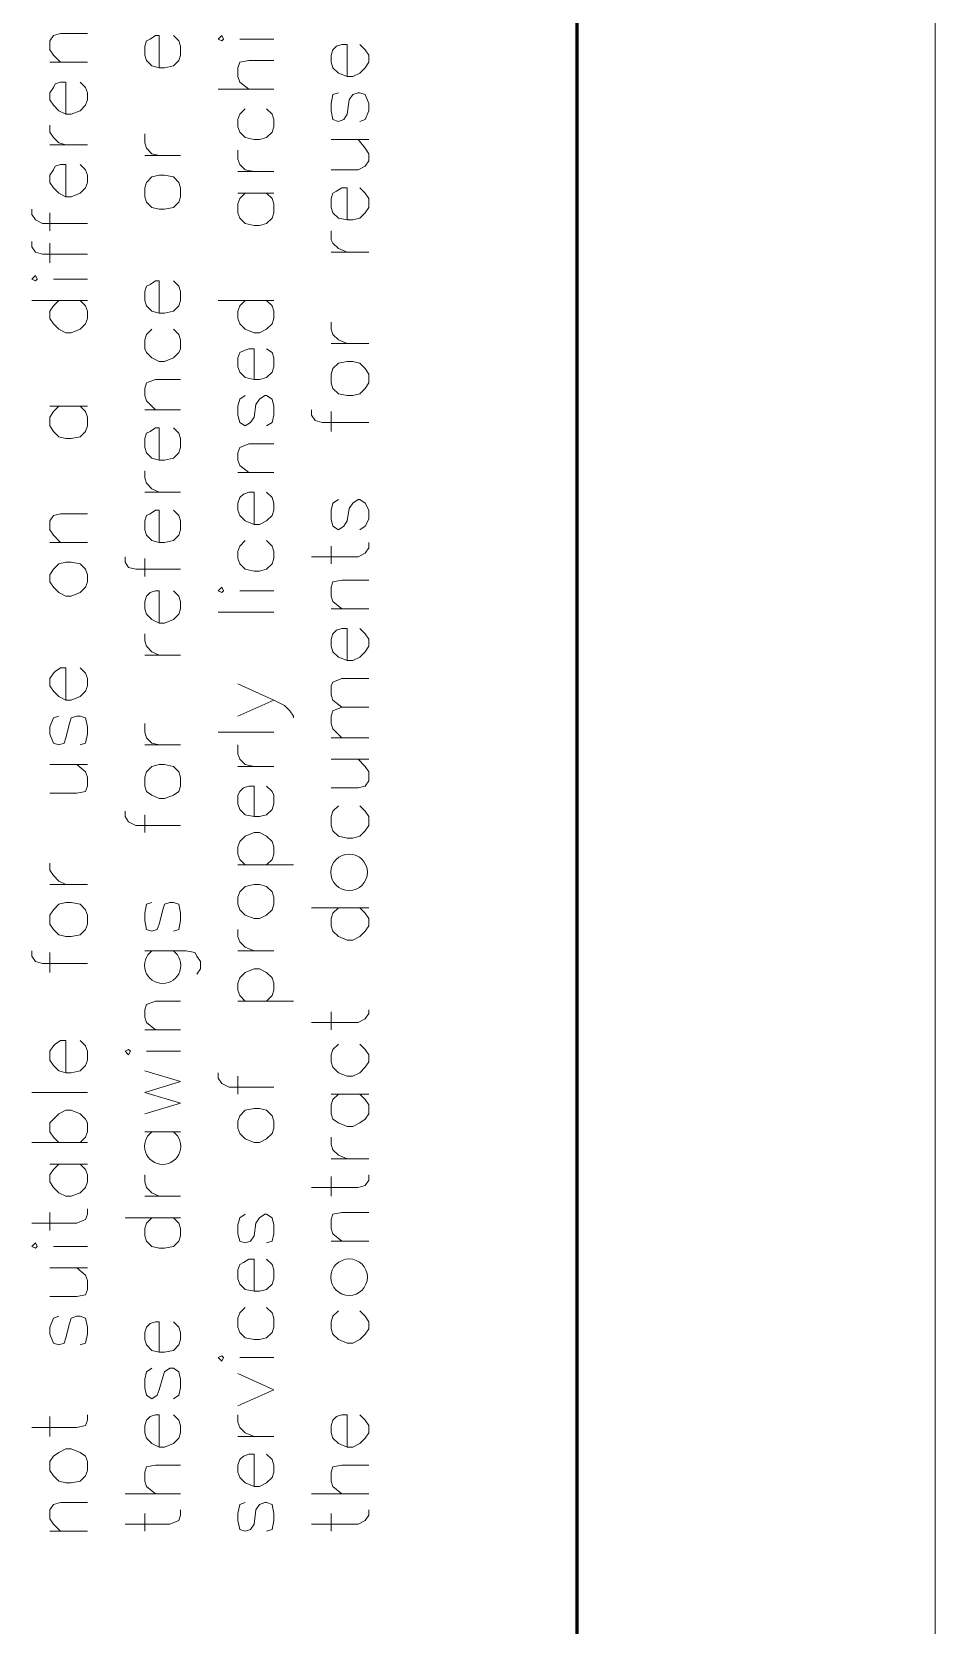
# Model space of a CAD drawing. Header units: inches. Extents: x 5 to 516, y -193 to 129.
# Drawn here: x 489.04 to 494.08, y -163.95 to -155.06 of the extents above; entities that cross this region are included whole.
import ezdxf

# ---------------------------------------------------------------- set-up
doc = ezdxf.new("R2010")
doc.units = ezdxf.units.IN
doc.header["$MEASUREMENT"] = 0
doc.layers.add('PDF10_Geometry', color=7, linetype='Continuous')

msp = doc.modelspace()

# ---------------------------------------------------------------- linework, layer by layer
at = {"layer": 'PDF10_Geometry', "lineweight": 60}
msp.add_lwpolyline([(492.0841351, -99.6385333), (492.0841351, -189.6248788)], dxfattribs=at)
at = {"layer": 'PDF10_Geometry', "lineweight": 13}
for points in [[(494.0840539, -99.6385333), (494.0840539, -189.6248788)], [(489.2042512, -155.2262859), (489.1642528, -155.1862875), (489.1442536, -155.1562888), (489.1442536, -155.1062908), (489.1642528, -155.076292), (489.2042512, -155.0662924), (489.3542451, -155.0662924)], [(489.7542289, -155.2562813), (489.7542289, -155.0762886), (489.7342297, -155.0762886), (489.7042309, -155.0962878), (489.6842317, -155.1062874), (489.6742321, -155.1362862), (489.6742321, -155.1862842), (489.6842317, -155.2162829), (489.7142305, -155.2462817), (489.7542289, -155.2562813), (489.7842276, -155.2562813), (489.8342256, -155.2462817), (489.8642244, -155.2162829), (489.874224, -155.1862842), (489.874224, -155.1362862), (489.8642244, -155.1062874), (489.8342256, -155.0762886)], [(490.2042106, -155.0962878), (490.3942029, -155.0962878)], [(490.8041862, -155.3062827), (490.8041862, -155.12629), (490.7741874, -155.12629), (490.7441886, -155.1362896), (490.7241895, -155.1562888), (490.7141899, -155.1862875), (490.7141899, -155.2262859), (490.7241895, -155.2562847), (490.7541882, -155.2862835), (490.8041862, -155.3062827), (490.834185, -155.3062827), (490.8741834, -155.2862835), (490.9041822, -155.2562847), (490.9241813, -155.2262859), (490.9241813, -155.1862875), (490.9041822, -155.1562888), (490.8741834, -155.12629)], [(489.1442536, -155.2262859), (489.3542451, -155.2262859)], [(490.2542085, -155.3762764), (490.2042106, -155.3362781), (490.194211, -155.3062793), (490.194211, -155.2562813), (490.2042106, -155.2262825), (490.2542085, -155.2162829), (490.3942029, -155.2162829)], [(489.23425, -155.5162708), (489.23425, -155.3362781), (489.2042512, -155.3362781), (489.1742524, -155.3462777), (489.1642528, -155.3662768), (489.1442536, -155.3962756), (489.1442536, -155.436274), (489.1642528, -155.4662728), (489.1942516, -155.4962716), (489.23425, -155.5162708), (489.2642488, -155.5162708), (489.3142467, -155.4962716), (489.3442455, -155.4662728), (489.3542451, -155.436274), (489.3542451, -155.3962756), (489.3442455, -155.3662768), (489.3142467, -155.3362781)], [(490.0842155, -155.3762764), (490.3942029, -155.3762764)], [(490.7541882, -155.3962756), (490.7241895, -155.4062752), (490.7141899, -155.4562732), (490.7141899, -155.4962716), (490.7241895, -155.5462695), (490.7541882, -155.5562691), (490.784187, -155.5462695), (490.8041862, -155.5162708), (490.8141858, -155.436274), (490.834185, -155.4062752), (490.8641838, -155.3962756), (490.8741834, -155.3962756), (490.9041822, -155.4062752), (490.9241813, -155.4562732), (490.9241813, -155.4962716), (490.9041822, -155.5462695), (490.8741834, -155.5562691)], [(490.2342094, -155.4862754), (490.2042106, -155.5162741), (490.194211, -155.5462729), (490.194211, -155.5862713), (490.2042106, -155.6162701), (490.2342094, -155.6462689), (490.2842073, -155.6562685), (490.3142061, -155.6562685), (490.3542045, -155.6462689), (490.3842033, -155.6162701), (490.3942029, -155.5862713), (490.3942029, -155.5462729), (490.3842033, -155.5162741), (490.3542045, -155.4862754)], [(489.23425, -155.6862672), (489.1942516, -155.6762676), (489.1642528, -155.6462689), (489.1442536, -155.6162701), (489.1442536, -155.5762717)], [(489.7542289, -155.7462648), (489.7142305, -155.7362652), (489.6842317, -155.7062664), (489.6742321, -155.6762676), (489.6742321, -155.6262697)], [(489.1442536, -155.6862672), (489.3542451, -155.6862672)], [(490.2842073, -155.8362578), (490.2342094, -155.8262582), (490.2042106, -155.7962594), (490.194211, -155.7662606), (490.194211, -155.7162626)], [(490.7141899, -155.6562651), (490.9241813, -155.6562651)], [(490.7141899, -155.8262616), (490.8641838, -155.8262616), (490.9041822, -155.8062624), (490.9241813, -155.7762636), (490.9241813, -155.7362652), (490.9041822, -155.7062664), (490.8641838, -155.6562685)], [(489.23425, -155.9762521), (489.23425, -155.7962594), (489.2042512, -155.7962594), (489.1742524, -155.806259), (489.1642528, -155.8262582), (489.1442536, -155.8562569), (489.1442536, -155.8962553), (489.1642528, -155.9262541), (489.1942516, -155.9562529), (489.23425, -155.9762521), (489.2642488, -155.9762521), (489.3142467, -155.9562529), (489.3442455, -155.9262541), (489.3542451, -155.8962553), (489.3542451, -155.8562569), (489.3442455, -155.8262582), (489.3142467, -155.7962594)], [(489.6742321, -155.7462648), (489.874224, -155.7462648)], [(490.194211, -155.8362578), (490.3942029, -155.8362578)], [(490.194211, -155.9562529), (490.3942029, -155.9562529)], [(490.2342094, -155.9562529), (490.2042106, -155.9862517), (490.194211, -156.0162504), (490.194211, -156.0662484), (490.2042106, -156.0962472), (490.2342094, -156.126246), (490.2842073, -156.1362456), (490.3142061, -156.1362456), (490.3542045, -156.126246), (490.3842033, -156.0962472), (490.3942029, -156.0662484), (490.3942029, -156.0162504), (490.3842033, -155.9862517), (490.3542045, -155.9562529)], [(490.8041862, -156.1062502), (490.8041862, -155.9262575), (490.7741874, -155.9262575), (490.7441886, -155.9462567), (490.7241895, -155.9562563), (490.7141899, -155.9862551), (490.7141899, -156.036253), (490.7241895, -156.0662518), (490.7541882, -156.0962506), (490.8041862, -156.1062502), (490.834185, -156.1062502), (490.8741834, -156.0962506), (490.9041822, -156.0662518), (490.9241813, -156.036253), (490.9241813, -155.9862551), (490.9041822, -155.9562563), (490.8741834, -155.9262575)], [(489.0442577, -156.0462526), (489.0442577, -156.0762514), (489.0642569, -156.1062502), (489.1042552, -156.1262494), (489.3542451, -156.1262494)], [(489.1442536, -156.1662477), (489.1442536, -156.0662518)], [(490.8041862, -156.2862429), (490.7541882, -156.2662437), (490.7241895, -156.2362449), (490.7141899, -156.2162457), (490.7141899, -156.1662477)], [(489.0442577, -156.2262453), (489.0442577, -156.2562441), (489.0642569, -156.2862429), (489.1042552, -156.2962425), (489.3542451, -156.2962425)], [(489.1442536, -156.3462404), (489.1442536, -156.2362449)], [(490.7141899, -156.2862429), (490.9241813, -156.2862429)], [(489.1642528, -156.4362334), (489.3542451, -156.4362334)], [(489.7542289, -156.6262291), (489.7542289, -156.4462364), (489.7342297, -156.4462364), (489.7042309, -156.4662356), (489.6842317, -156.4762352), (489.6742321, -156.5062339), (489.6742321, -156.5562319), (489.6842317, -156.5862307), (489.7142305, -156.6162295), (489.7542289, -156.6262291), (489.7842276, -156.6262291), (489.8342256, -156.6162295), (489.8642244, -156.5862307), (489.874224, -156.5562319), (489.874224, -156.5062339), (489.8642244, -156.4762352), (489.8342256, -156.4462364)], [(489.0442577, -156.5562285), (489.3542451, -156.5562285)], [(489.1942516, -156.5562285), (489.1642528, -156.5862273), (489.1442536, -156.6162261), (489.1442536, -156.6562245), (489.1642528, -156.6862232), (489.1942516, -156.716222), (489.23425, -156.7362212), (489.2642488, -156.7362212), (489.3142467, -156.716222), (489.3442455, -156.6862232), (489.3542451, -156.6562245), (489.3542451, -156.6162261), (489.3442455, -156.5862273), (489.3142467, -156.5562285)], [(490.0842155, -156.5562285), (490.3942029, -156.5562285)], [(490.2342094, -156.5562285), (490.2042106, -156.5862273), (490.194211, -156.6162261), (490.194211, -156.6562245), (490.2042106, -156.6862232), (490.2342094, -156.716222), (490.2842073, -156.7362212), (490.3142061, -156.7362212), (490.3542045, -156.716222), (490.3842033, -156.6862232), (490.3942029, -156.6562245), (490.3942029, -156.6162261), (490.3842033, -156.5862273), (490.3542045, -156.5562285)], [(490.8041862, -156.7962188), (490.7541882, -156.7762196), (490.7241895, -156.7462208), (490.7141899, -156.716222), (490.7141899, -156.6762236)], [(489.7142305, -156.716222), (489.6842317, -156.7462208), (489.6742321, -156.7762196), (489.6742321, -156.8262176), (489.6842317, -156.8462167), (489.7142305, -156.8762155), (489.7542289, -156.8962147), (489.7842276, -156.8962147), (489.8342256, -156.8762155), (489.8642244, -156.8462167), (489.874224, -156.8262176), (489.874224, -156.7762196), (489.8642244, -156.7462208), (489.8342256, -156.716222)], [(490.2842073, -156.9962106), (490.2842073, -156.8262176), (490.2542085, -156.8262176), (490.2242098, -156.8362171), (490.2042106, -156.8462167), (490.194211, -156.8762155), (490.194211, -156.9262135), (490.2042106, -156.9562123), (490.2342094, -156.9862111), (490.2842073, -156.9962106), (490.3142061, -156.9962106), (490.3542045, -156.9862111), (490.3842033, -156.9562123), (490.3942029, -156.9262135), (490.3942029, -156.8762155), (490.3842033, -156.8462167), (490.3542045, -156.8262176)], [(490.7141899, -156.7962188), (490.9241813, -156.7962188)], [(489.7342297, -157.1662071), (489.6842317, -157.1162092), (489.6742321, -157.0862104), (489.6742321, -157.046212), (489.6842317, -157.0162132), (489.7342297, -156.996214), (489.874224, -156.996214)], [(489.1442536, -157.1462079), (489.3542451, -157.1462079)], [(489.1942516, -157.1462079), (489.1642528, -157.1762067), (489.1442536, -157.2062055), (489.1442536, -157.2562035), (489.1642528, -157.2862023), (489.1942516, -157.316201), (489.23425, -157.3262006), (489.2642488, -157.3262006), (489.3142467, -157.316201), (489.3442455, -157.2862023), (489.3542451, -157.2562035), (489.3542451, -157.2062055), (489.3442455, -157.1762067), (489.3142467, -157.1462079)], [(490.2342094, -157.0862104), (490.2042106, -157.1062096), (490.194211, -157.1462079), (490.194211, -157.1962059), (490.2042106, -157.2362043), (490.2342094, -157.2562035), (490.2642081, -157.2362043), (490.2842073, -157.2062055), (490.2942069, -157.1362084), (490.3142061, -157.1062096), (490.3442049, -157.0862104), (490.3542045, -157.0862104), (490.3842033, -157.1062096), (490.3942029, -157.1462079), (490.3942029, -157.1962059), (490.3842033, -157.2362043), (490.3542045, -157.2562035)], [(489.6742321, -157.1662071), (489.874224, -157.1662071)], [(490.6041943, -157.1662071), (490.6041943, -157.1962059), (490.6241935, -157.2262047), (490.6641919, -157.2362043), (490.9241813, -157.2362043)], [(490.7141899, -157.2862023), (490.7141899, -157.1762067)], [(489.7542289, -157.4461958), (489.7542289, -157.2662031), (489.7342297, -157.2662031), (489.7042309, -157.2862023), (489.6842317, -157.2962019), (489.6742321, -157.3262006), (489.6742321, -157.3761986), (489.6842317, -157.4061974), (489.7142305, -157.4361962), (489.7542289, -157.4461958), (489.7842276, -157.4461958), (489.8342256, -157.4361962), (489.8642244, -157.4061974), (489.874224, -157.3761986), (489.874224, -157.3262006), (489.8642244, -157.2962019), (489.8342256, -157.2662031)], [(490.2542085, -157.5161895), (490.2042106, -157.4761912), (490.194211, -157.4461924), (490.194211, -157.406194), (490.2042106, -157.3761952), (490.2542085, -157.356196), (490.3942029, -157.356196)], [(489.7542289, -157.6261885), (489.7142305, -157.6061893), (489.6842317, -157.5761905), (489.6742321, -157.5461917), (489.6742321, -157.5061933)], [(490.194211, -157.5161895), (490.3942029, -157.5161895)], [(489.6742321, -157.6261885), (489.874224, -157.6261885)], [(490.2842073, -157.8061811), (490.2842073, -157.6261885), (490.2542085, -157.6261885), (490.2242098, -157.636188), (490.2042106, -157.6561872), (490.194211, -157.686186), (490.194211, -157.7261844), (490.2042106, -157.7561832), (490.2342094, -157.786182), (490.2842073, -157.8061811), (490.3142061, -157.8061811), (490.3542045, -157.786182), (490.3842033, -157.7561832), (490.3942029, -157.7261844), (490.3942029, -157.686186), (490.3842033, -157.6561872), (490.3542045, -157.6261885)], [(490.7541882, -157.6661868), (490.7241895, -157.686186), (490.7141899, -157.7261844), (490.7141899, -157.7761824), (490.7241895, -157.8161807), (490.7541882, -157.8361799), (490.784187, -157.8161807), (490.8041862, -157.786182), (490.8141858, -157.7161848), (490.834185, -157.686186), (490.8641838, -157.6661868), (490.8741834, -157.6661868), (490.9041822, -157.686186), (490.9241813, -157.7261844), (490.9241813, -157.7761824), (490.9041822, -157.8161807), (490.8741834, -157.8361799)], [(489.2042512, -157.9061771), (489.1642528, -157.8661787), (489.1442536, -157.8361799), (489.1442536, -157.786182), (489.1642528, -157.7561832), (489.2042512, -157.7461836), (489.3542451, -157.7461836)], [(489.7542289, -157.9061771), (489.7542289, -157.7261844), (489.7342297, -157.7261844), (489.7042309, -157.7461836), (489.6842317, -157.7561832), (489.6742321, -157.786182), (489.6742321, -157.8361799), (489.6842317, -157.8661787), (489.7142305, -157.8961775), (489.7542289, -157.9061771), (489.7842276, -157.9061771), (489.8342256, -157.8961775), (489.8642244, -157.8661787), (489.874224, -157.8361799), (489.874224, -157.786182), (489.8642244, -157.7561832), (489.8342256, -157.7261844)], [(489.1442536, -157.9061771), (489.3542451, -157.9061771)], [(490.2342094, -157.8961775), (490.2042106, -157.9261763), (490.194211, -157.9561751), (490.194211, -157.9961734), (490.2042106, -158.0261722), (490.2342094, -158.056171), (490.2842073, -158.0661706), (490.3142061, -158.0661706), (490.3542045, -158.056171), (490.3842033, -158.0261722), (490.3942029, -157.9961734), (490.3942029, -157.9561751), (490.3842033, -157.9261763), (490.3542045, -157.8961775)], [(490.6041943, -157.9861738), (490.8641838, -157.9861738), (490.9041822, -157.9661746), (490.9241813, -157.9361759), (490.9241813, -157.9061771)], [(490.7141899, -158.0261722), (490.7141899, -157.9261763)], [(489.5642366, -157.9861738), (489.5642366, -158.0161726), (489.5842358, -158.0461714), (489.6242341, -158.056171), (489.874224, -158.056171)], [(489.6742321, -158.0961694), (489.6742321, -157.9961734)], [(490.7741874, -158.2761621), (490.7241895, -158.2361637), (490.7141899, -158.2061649), (490.7141899, -158.1561669), (490.7241895, -158.1261681), (490.7741874, -158.1161686), (490.9241813, -158.1161686)], [(489.7542289, -158.3561588), (489.7542289, -158.1761661), (489.7342297, -158.1761661), (489.7042309, -158.1861657), (489.6842317, -158.2061649), (489.6742321, -158.2361637), (489.6742321, -158.2761621), (489.6842317, -158.3061608), (489.7142305, -158.3361596), (489.7542289, -158.3561588), (489.7842276, -158.3561588), (489.8342256, -158.3361596), (489.8642244, -158.3061608), (489.874224, -158.2761621), (489.874224, -158.2361637), (489.8642244, -158.2061649), (489.8342256, -158.1761661)], [(490.2042106, -158.1761661), (490.3942029, -158.1761661)], [(490.0842155, -158.2961612), (490.3942029, -158.2961612)], [(490.7141899, -158.2761621), (490.9241813, -158.2761621)], [(490.8041862, -158.5661503), (490.8041862, -158.3861576), (490.7741874, -158.3861576), (490.7441886, -158.3961572), (490.7241895, -158.4161564), (490.7141899, -158.4461552), (490.7141899, -158.4861535), (490.7241895, -158.5161523), (490.7541882, -158.5461511), (490.8041862, -158.5661503), (490.834185, -158.5661503), (490.8741834, -158.5461511), (490.9041822, -158.5161523), (490.9241813, -158.4861535), (490.9241813, -158.4461552), (490.9041822, -158.4161564), (490.8741834, -158.3861576)], [(489.7542289, -158.5361515), (489.7142305, -158.5161523), (489.6842317, -158.4861535), (489.6742321, -158.4561547), (489.6742321, -158.4161564)], [(489.6742321, -158.5361515), (489.874224, -158.5361515)], [(489.23425, -158.7861413), (489.23425, -158.6061487), (489.2042512, -158.6061487), (489.1742524, -158.6261478), (489.1642528, -158.6361474), (489.1442536, -158.6661462), (489.1442536, -158.7061446), (489.1642528, -158.7361434), (489.1942516, -158.7661422), (489.23425, -158.7861413), (489.2642488, -158.7861413), (489.3142467, -158.7661422), (489.3442455, -158.7361434), (489.3542451, -158.7061446), (489.3542451, -158.6661462), (489.3442455, -158.6361474), (489.3142467, -158.6061487)], [(490.194211, -158.8761377), (490.3942029, -158.7861413), (490.194211, -158.696145)], [(490.7741874, -158.8261397), (490.7241895, -158.7861413), (490.7141899, -158.7561426), (490.7141899, -158.7061446), (490.7241895, -158.6861454), (490.7741874, -158.6661462), (490.9241813, -158.6661462)], [(490.3942029, -158.7861413), (490.4542004, -158.8161401), (490.4841992, -158.8461389), (490.5041984, -158.8761377), (490.5041984, -158.8861373)], [(490.7741874, -158.9961328), (490.7241895, -158.9461348), (490.7141899, -158.9161361), (490.7141899, -158.8761377), (490.7241895, -158.8461389), (490.7741874, -158.8261397), (490.9241813, -158.8261397)], [(489.1942516, -158.8761377), (489.1642528, -158.8861373), (489.1442536, -158.9361353), (489.1442536, -158.9761336), (489.1642528, -159.0261316), (489.1942516, -159.0361312), (489.2242504, -159.0261316), (489.23425, -158.9961328), (489.2542492, -158.9161361), (489.2642488, -158.8861373), (489.2942475, -158.8761377), (489.3142467, -158.8761377), (489.3442455, -158.8861373), (489.3542451, -158.9361353), (489.3542451, -158.9761336), (489.3442455, -159.0261316), (489.3142467, -159.0361312)], [(489.7542289, -159.0361312), (489.7142305, -159.0261316), (489.6842317, -158.9961328), (489.6742321, -158.966134), (489.6742321, -158.9161361)], [(490.0842155, -158.966134), (490.3942029, -158.966134)], [(490.7141899, -158.9961328), (490.9241813, -158.9961328)], [(489.6742321, -159.0361312), (489.874224, -159.0361312)], [(490.2842073, -159.1561263), (490.2342094, -159.1461267), (490.2042106, -159.1161279), (490.194211, -159.0861292), (490.194211, -159.0361312)], [(489.1442536, -159.3061202), (489.2942475, -159.3061202), (489.3442455, -159.2961206), (489.3542451, -159.2661219), (489.3542451, -159.2161239), (489.3442455, -159.1861251), (489.2942475, -159.1461267)], [(489.1442536, -159.1461267), (489.3542451, -159.1461267)], [(490.194211, -159.1561263), (490.3942029, -159.1561263)], [(490.7141899, -159.2761214), (490.8641838, -159.2761214), (490.9041822, -159.2661219), (490.9241813, -159.2361231), (490.9241813, -159.1861251), (490.9041822, -159.1561263), (490.8641838, -159.1161279)], [(490.7141899, -159.1161279), (490.9241813, -159.1161279)], [(490.2842073, -159.4361149), (490.2842073, -159.2661219), (490.2542085, -159.2661219), (490.2242098, -159.2761214), (490.2042106, -159.2961206), (490.194211, -159.3161198), (490.194211, -159.3661178), (490.2042106, -159.3961166), (490.2342094, -159.4261154), (490.2842073, -159.4361149), (490.3142061, -159.4361149), (490.3542045, -159.4261154), (490.3842033, -159.3961166), (490.3942029, -159.3661178), (490.3942029, -159.3161198), (490.3842033, -159.2961206), (490.3542045, -159.2661219)], [(489.5642366, -159.4061162), (489.5642366, -159.4361149), (489.5842358, -159.4661137), (489.6242341, -159.4861129), (489.874224, -159.4861129)], [(489.6742321, -159.5261113), (489.6742321, -159.4261154)], [(490.7541882, -159.3761174), (490.7241895, -159.4061162), (490.7141899, -159.4361149), (490.7141899, -159.4861129), (490.7241895, -159.5161117), (490.7541882, -159.5461105), (490.8041862, -159.5561101), (490.834185, -159.5561101), (490.8741834, -159.5461105), (490.9041822, -159.5161117), (490.9241813, -159.4861129), (490.9241813, -159.4361149), (490.9041822, -159.4061162), (490.8741834, -159.3761174)], [(490.2342094, -159.706104), (490.2042106, -159.6761052), (490.194211, -159.6461064), (490.194211, -159.606108), (490.2042106, -159.5761093), (490.2342094, -159.5461105), (490.2842073, -159.5261113), (490.3142061, -159.5261113), (490.3542045, -159.5461105), (490.3842033, -159.5761093), (490.3942029, -159.606108), (490.3942029, -159.6461064), (490.3842033, -159.6761052), (490.3542045, -159.706104)], [(489.23425, -159.8160995), (489.1942516, -159.7961003), (489.1642528, -159.7661015), (489.1442536, -159.7361028), (489.1442536, -159.6961044)], [(490.194211, -159.706104), (490.5041984, -159.706104)], [(489.1442536, -159.8160995), (489.3542451, -159.8160995)], [(489.7142305, -159.9160955), (489.6842317, -159.9260951), (489.6742321, -159.976093), (489.6742321, -160.0160914), (489.6842317, -160.0660894), (489.7142305, -160.076089), (489.7442293, -160.0660894), (489.7542289, -160.0360906), (489.774228, -159.9560938), (489.7842276, -159.9260951), (489.8142264, -159.9160955), (489.8342256, -159.9160955), (489.8642244, -159.9260951), (489.874224, -159.976093), (489.874224, -160.0160914), (489.8642244, -160.0660894), (489.8342256, -160.076089)], [(490.6041943, -159.9460942), (490.9241813, -159.9460942)], [(490.7541882, -159.9460942), (490.7241895, -159.976093), (490.7141899, -160.0060918), (490.7141899, -160.0460902), (490.7241895, -160.076089), (490.7541882, -160.1060877), (490.8041862, -160.1260869), (490.834185, -160.1260869), (490.8741834, -160.1060877), (490.9041822, -160.076089), (490.9241813, -160.0460902), (490.9241813, -160.0060918), (490.9041822, -159.976093), (490.8741834, -159.9460942)], [(490.2842073, -160.1860845), (490.2342094, -160.1660853), (490.2042106, -160.1360865), (490.194211, -160.1060877), (490.194211, -160.0660894)], [(489.0442577, -160.1860845), (489.0442577, -160.2160833), (489.0642569, -160.2460821), (489.1042552, -160.2560816), (489.3542451, -160.2560816)], [(489.1442536, -160.3060796), (489.1442536, -160.1960841)], [(489.6742321, -160.1860845), (489.9042228, -160.1860845), (489.9542207, -160.1960841), (489.9642203, -160.2160833), (489.9842195, -160.2460821), (489.9842195, -160.2860804), (489.9642203, -160.3160792)], [(490.194211, -160.1860845), (490.3942029, -160.1860845)], [(490.2342094, -160.4660731), (490.2042106, -160.4360743), (490.194211, -160.4060756), (490.194211, -160.3660772), (490.2042106, -160.3360784), (490.2342094, -160.3060796), (490.2842073, -160.2860804), (490.3142061, -160.2860804), (490.3542045, -160.3060796), (490.3842033, -160.3360784), (490.3942029, -160.3660772), (490.3942029, -160.4060756), (490.3842033, -160.4360743), (490.3542045, -160.4660731)], [(489.7342297, -160.6260666), (489.6842317, -160.5860682), (489.6742321, -160.5560695), (489.6742321, -160.5160711), (489.6842317, -160.4860723), (489.7342297, -160.4660731), (489.874224, -160.4660731)], [(490.194211, -160.4660731), (490.5041984, -160.4660731)], [(490.6041943, -160.5860682), (490.8641838, -160.5860682), (490.9041822, -160.5660691), (490.9241813, -160.5360703), (490.9241813, -160.5160711)], [(490.7141899, -160.6260666), (490.7141899, -160.5260707)], [(489.23425, -160.8660569), (489.23425, -160.6860642), (489.2042512, -160.6860642), (489.1742524, -160.7060634), (489.1642528, -160.716063), (489.1442536, -160.7460618), (489.1442536, -160.7960597), (489.1642528, -160.8260585), (489.1942516, -160.8560573), (489.23425, -160.8660569), (489.2642488, -160.8660569), (489.3142467, -160.8560573), (489.3442455, -160.8260585), (489.3542451, -160.7960597), (489.3542451, -160.7460618), (489.3442455, -160.716063), (489.3142467, -160.6860642)], [(489.6742321, -160.6260666), (489.874224, -160.6260666)], [(489.6842317, -160.7460618), (489.874224, -160.7460618)], [(490.7541882, -160.7060634), (490.7241895, -160.7360622), (490.7141899, -160.7660609), (490.7141899, -160.8060593), (490.7241895, -160.8360581), (490.7541882, -160.8660569), (490.8041862, -160.8860561), (490.834185, -160.8860561), (490.8741834, -160.8660569), (490.9041822, -160.8360581), (490.9241813, -160.8060593), (490.9241813, -160.7660609), (490.9041822, -160.7360622), (490.8741834, -160.7060634)], [(489.6742321, -161.0960475), (489.874224, -161.03605), (489.6742321, -160.9760524), (489.874224, -160.9160548), (489.6742321, -160.8560573)], [(490.0842155, -160.8660569), (490.0842155, -160.8960557), (490.1042146, -160.9260544), (490.144213, -160.9460536), (490.3942029, -160.9460536)], [(490.194211, -160.986052), (490.194211, -160.8860561)], [(489.0442577, -160.9760524), (489.3542451, -160.9760524)], [(490.7141899, -160.986052), (490.9241813, -160.986052)], [(490.7541882, -160.986052), (490.7241895, -161.0160508), (490.7141899, -161.0460496), (490.7141899, -161.0960475), (490.7241895, -161.1260463), (490.7541882, -161.1460455), (490.8041862, -161.1660447), (490.834185, -161.1660447), (490.8741834, -161.1460455), (490.9041822, -161.1260463), (490.9241813, -161.0960475), (490.9241813, -161.0460496), (490.9041822, -161.0160508), (490.8741834, -160.986052)], [(489.1942516, -161.256041), (489.1642528, -161.2260423), (489.1442536, -161.1960435), (489.1442536, -161.1460455), (489.1642528, -161.1260463), (489.1942516, -161.0960475), (489.23425, -161.0760483), (489.2642488, -161.0760483), (489.3142467, -161.0960475), (489.3442455, -161.1260463), (489.3542451, -161.1460455), (489.3542451, -161.1960435), (489.3442455, -161.2260423), (489.3142467, -161.256041)], [(489.6742321, -161.1960435), (489.874224, -161.1960435)], [(490.8041862, -161.3460374), (490.7541882, -161.3260382), (490.7241895, -161.2960394), (490.7141899, -161.2660406), (490.7141899, -161.2260423)], [(489.0442577, -161.256041), (489.3542451, -161.256041)], [(489.1442536, -161.3760362), (489.3542451, -161.3760362)], [(489.1942516, -161.3760362), (489.1642528, -161.4060349), (489.1442536, -161.4360337), (489.1442536, -161.4760321), (489.1642528, -161.5060309), (489.1942516, -161.5360297), (489.23425, -161.5560289), (489.2642488, -161.5560289), (489.3142467, -161.5360297), (489.3442455, -161.5060309), (489.3542451, -161.4760321), (489.3542451, -161.4360337), (489.3442455, -161.4060349), (489.3142467, -161.3760362)], [(490.7141899, -161.3460374), (490.9241813, -161.3460374)], [(489.7542289, -161.5560289), (489.7142305, -161.5360297), (489.6842317, -161.5060309), (489.6742321, -161.4760321), (489.6742321, -161.4360337)], [(490.6041943, -161.5060309), (490.8641838, -161.5060309), (490.9041822, -161.4960313), (490.9241813, -161.4660325), (490.9241813, -161.4360337)], [(490.7141899, -161.5560289), (490.7141899, -161.4460333)], [(489.6742321, -161.5560289), (489.874224, -161.5560289)], [(489.0442577, -161.7060228), (489.2942475, -161.7060228), (489.3442455, -161.6860236), (489.3542451, -161.6560248), (489.3542451, -161.626026)], [(489.1442536, -161.7460211), (489.1442536, -161.6460252)], [(489.5642366, -161.676024), (489.874224, -161.676024)], [(489.7142305, -161.676024), (489.6842317, -161.7060228), (489.6742321, -161.7360215), (489.6742321, -161.7760199), (489.6842317, -161.8060187), (489.7142305, -161.8360175), (489.7542289, -161.8460171), (489.7842276, -161.8460171), (489.8342256, -161.8360175), (489.8642244, -161.8060187), (489.874224, -161.7760199), (489.874224, -161.7360215), (489.8642244, -161.7060228), (489.8342256, -161.676024)], [(490.2342094, -161.6560248), (490.2042106, -161.676024), (490.194211, -161.7160224), (490.194211, -161.7660203), (490.2042106, -161.8060187), (490.2342094, -161.8160183), (490.2642081, -161.8060187), (490.2842073, -161.7760199), (490.2942069, -161.7060228), (490.3142061, -161.676024), (490.3442049, -161.6560248), (490.3542045, -161.6560248), (490.3842033, -161.676024), (490.3942029, -161.7160224), (490.3942029, -161.7660203), (490.3842033, -161.8060187), (490.3542045, -161.8160183)], [(490.7741874, -161.8060187), (490.7241895, -161.7660203), (490.7141899, -161.7360215), (490.7141899, -161.6860236), (490.7241895, -161.6560248), (490.7741874, -161.6460252), (490.9241813, -161.6460252)], [(489.1642528, -161.8360175), (489.3542451, -161.8360175)], [(490.7141899, -161.8060187), (490.9241813, -161.8060187)], [(490.2842073, -162.0860073), (490.2842073, -161.9060146), (490.2542085, -161.9060146), (490.2242098, -161.9260138), (490.2042106, -161.9360134), (490.194211, -161.9660122), (490.194211, -162.0160102), (490.2042106, -162.046009), (490.2342094, -162.0760077), (490.2842073, -162.0860073), (490.3142061, -162.0860073), (490.3542045, -162.0760077), (490.3842033, -162.046009), (490.3942029, -162.0160102), (490.3942029, -161.9660122), (490.3842033, -161.9360134), (490.3542045, -161.9060146)], [(489.1442536, -162.1160061), (489.2942475, -162.1160061), (489.3442455, -162.1060065), (489.3542451, -162.0760077), (489.3542451, -162.0260098), (489.3442455, -161.996011), (489.2942475, -161.9560126)], [(489.1442536, -161.9560126), (489.3542451, -161.9560126)], [(490.2342094, -162.1760037), (490.2042106, -162.2060025), (490.194211, -162.2360012), (490.194211, -162.2859992), (490.2042106, -162.315998), (490.2342094, -162.3459968), (490.2842073, -162.3559964), (490.3142061, -162.3559964), (490.3542045, -162.3459968), (490.3842033, -162.315998), (490.3942029, -162.2859992), (490.3942029, -162.2360012), (490.3842033, -162.2060025), (490.3542045, -162.1760037)], [(490.7541882, -162.1960029), (490.7241895, -162.2260016), (490.7141899, -162.2560004), (490.7141899, -162.2959988), (490.7241895, -162.3259976), (490.7541882, -162.3559964), (490.8041862, -162.3759956), (490.834185, -162.3759956), (490.8741834, -162.3559964), (490.9041822, -162.3259976), (490.9241813, -162.2959988), (490.9241813, -162.2560004), (490.9041822, -162.2260016), (490.8741834, -162.1960029)], [(489.1942516, -162.2260016), (489.1642528, -162.2360012), (489.1442536, -162.2859992), (489.1442536, -162.3259976), (489.1642528, -162.3759956), (489.1942516, -162.3859951), (489.2242504, -162.3759956), (489.23425, -162.3459968), (489.2542492, -162.266), (489.2642488, -162.2360012), (489.2942475, -162.2260016), (489.3142467, -162.2260016), (489.3442455, -162.2360012), (489.3542451, -162.2859992), (489.3542451, -162.3259976), (489.3442455, -162.3759956), (489.3142467, -162.3859951)], [(489.7542289, -162.4259935), (489.7542289, -162.2560004), (489.7342297, -162.2560004), (489.7042309, -162.266), (489.6842317, -162.2859992), (489.6742321, -162.315998), (489.6742321, -162.3559964), (489.6842317, -162.3859951), (489.7142305, -162.4159939), (489.7542289, -162.4259935), (489.7842276, -162.4259935), (489.8342256, -162.4159939), (489.8642244, -162.3859951), (489.874224, -162.3559964), (489.874224, -162.315998), (489.8642244, -162.2859992), (489.8342256, -162.2560004)], [(490.2042106, -162.4559923), (490.3942029, -162.4559923)], [(489.7142305, -162.5159899), (489.6842317, -162.5359891), (489.6742321, -162.5759874), (489.6742321, -162.6259854), (489.6842317, -162.6659838), (489.7142305, -162.685983), (489.7442293, -162.6659838), (489.7542289, -162.635985), (489.774228, -162.5659878), (489.7842276, -162.5359891), (489.8142264, -162.5159899), (489.8342256, -162.5159899), (489.8642244, -162.5359891), (489.874224, -162.5759874), (489.874224, -162.6259854), (489.8642244, -162.6659838), (489.8342256, -162.685983)], [(490.194211, -162.7259813), (490.3942029, -162.635985), (490.194211, -162.5459887)], [(489.0442577, -162.8459765), (489.2942475, -162.8459765), (489.3442455, -162.8359769), (489.3542451, -162.8059781), (489.3542451, -162.7759793)], [(489.1442536, -162.8959744), (489.1442536, -162.7859789)], [(489.7542289, -162.955972), (489.7542289, -162.7759793), (489.7342297, -162.7759793), (489.7042309, -162.7859789), (489.6842317, -162.8059781), (489.6742321, -162.8359769), (489.6742321, -162.8759753), (489.6842317, -162.905974), (489.7142305, -162.9359728), (489.7542289, -162.955972), (489.7842276, -162.955972), (489.8342256, -162.9359728), (489.8642244, -162.905974), (489.874224, -162.8759753), (489.874224, -162.8359769), (489.8642244, -162.8059781), (489.8342256, -162.7759793)], [(490.2842073, -162.8959744), (490.2342094, -162.8759753), (490.2042106, -162.8459765), (490.194211, -162.8159777), (490.194211, -162.7759793)], [(490.8041862, -162.955972), (490.8041862, -162.7759793), (490.7741874, -162.7759793), (490.7441886, -162.7859789), (490.7241895, -162.8059781), (490.7141899, -162.8359769), (490.7141899, -162.8759753), (490.7241895, -162.905974), (490.7541882, -162.9359728), (490.8041862, -162.955972), (490.834185, -162.955972), (490.8741834, -162.9359728), (490.9041822, -162.905974), (490.9241813, -162.8759753), (490.9241813, -162.8359769), (490.9041822, -162.8059781), (490.8741834, -162.7759793)], [(490.194211, -162.8959744), (490.3942029, -162.8959744)], [(490.2842073, -163.1759631), (490.2842073, -162.9959704), (490.2542085, -162.9959704), (490.2242098, -163.00597), (490.2042106, -163.0259692), (490.194211, -163.0559679), (490.194211, -163.0959663), (490.2042106, -163.1259651), (490.2342094, -163.1559639), (490.2842073, -163.1759631), (490.3142061, -163.1759631), (490.3542045, -163.1559639), (490.3842033, -163.1259651), (490.3942029, -163.0959663), (490.3942029, -163.0559679), (490.3842033, -163.0259692), (490.3542045, -162.9959704)], [(489.7342297, -163.2159614), (489.6842317, -163.1759631), (489.6742321, -163.1459643), (489.6742321, -163.0959663), (489.6842317, -163.0659675), (489.7342297, -163.0559679), (489.874224, -163.0559679)], [(490.7741874, -163.2159614), (490.7241895, -163.1759631), (490.7141899, -163.1459643), (490.7141899, -163.0959663), (490.7241895, -163.0659675), (490.7741874, -163.0559679), (490.9241813, -163.0559679)], [(489.2042512, -163.4259529), (489.1642528, -163.3859545), (489.1442536, -163.3559558), (489.1442536, -163.3059578), (489.1642528, -163.275959), (489.2042512, -163.2659594), (489.3542451, -163.2659594)], [(489.5642366, -163.2159614), (489.874224, -163.2159614)], [(490.2342094, -163.2659594), (490.2042106, -163.275959), (490.194211, -163.325957), (490.194211, -163.3659554), (490.2042106, -163.4159533), (490.2342094, -163.4259529), (490.2642081, -163.4159533), (490.2842073, -163.3859545), (490.2942069, -163.3059578), (490.3142061, -163.275959), (490.3442049, -163.2659594), (490.3542045, -163.2659594), (490.3842033, -163.275959), (490.3942029, -163.325957), (490.3942029, -163.3659554), (490.3842033, -163.4159533), (490.3542045, -163.4259529)], [(490.6041943, -163.2159614), (490.9241813, -163.2159614)], [(489.5642366, -163.3859545), (489.8142264, -163.3859545), (489.8642244, -163.3659554), (489.874224, -163.3359566), (489.874224, -163.3059578)], [(489.6742321, -163.4259529), (489.6742321, -163.325957)], [(490.6041943, -163.3859545), (490.8641838, -163.3859545), (490.9041822, -163.3659554), (490.9241813, -163.3359566), (490.9241813, -163.3059578)], [(490.7141899, -163.4259529), (490.7141899, -163.325957)], [(489.1442536, -163.4259529), (489.3542451, -163.4259529)]]:
    msp.add_lwpolyline(points, dxfattribs=at)
for points in [[(490.1042146, -155.1062908), (490.1142142, -155.0962912), (490.1042146, -155.076292), (490.0842155, -155.0962912)], [(489.6742321, -155.9762521), (489.6842317, -156.0062509), (489.7142305, -156.0362496), (489.7542289, -156.0462492), (489.7842276, -156.0462492), (489.8342256, -156.0362496), (489.8642244, -156.0062509), (489.874224, -155.9762521), (489.874224, -155.9262541), (489.8642244, -155.8962553), (489.8342256, -155.8662565), (489.7842276, -155.8562569), (489.7542289, -155.8562569), (489.7142305, -155.8662565), (489.6842317, -155.8962553), (489.6742321, -155.9262541)], [(489.0642569, -156.4462364), (489.0742565, -156.4362368), (489.0642569, -156.4162376), (489.0442577, -156.4362368)], [(490.7141899, -157.0162098), (490.7241895, -157.0462086), (490.7541882, -157.0762074), (490.8041862, -157.086207), (490.834185, -157.086207), (490.8741834, -157.0762074), (490.9041822, -157.0462086), (490.9241813, -157.0162098), (490.9241813, -156.9662119), (490.9041822, -156.9362131), (490.8741834, -156.9062143), (490.834185, -156.8962147), (490.8041862, -156.8962147), (490.7541882, -156.9062143), (490.7241895, -156.9362131), (490.7141899, -156.9662119)], [(489.1442536, -158.1261681), (489.1642528, -158.1561669), (489.1942516, -158.1861657), (489.23425, -158.2061649), (489.2642488, -158.2061649), (489.3142467, -158.1861657), (489.3442455, -158.1561669), (489.3542451, -158.1261681), (489.3542451, -158.0861698), (489.3442455, -158.056171), (489.3142467, -158.0261722), (489.2642488, -158.0161726), (489.23425, -158.0161726), (489.1942516, -158.0261722), (489.1642528, -158.056171), (489.1442536, -158.0861698)], [(490.1042146, -158.1861657), (490.1142142, -158.1761661), (490.1042146, -158.1561669), (490.0842155, -158.1761661)], [(489.6742321, -159.2661219), (489.6842317, -159.2961206), (489.7142305, -159.3161198), (489.7542289, -159.336119), (489.7842276, -159.336119), (489.8342256, -159.3161198), (489.8642244, -159.2961206), (489.874224, -159.2661219), (489.874224, -159.2161239), (489.8642244, -159.1861251), (489.8342256, -159.1561263), (489.7842276, -159.1461267), (489.7542289, -159.1461267), (489.7142305, -159.1561263), (489.6842317, -159.1861251), (489.6742321, -159.2161239)], [(490.194211, -159.9260951), (490.2042106, -159.9560938), (490.2342094, -159.9860926), (490.2842073, -160.0060918), (490.3142061, -160.0060918), (490.3542045, -159.9860926), (490.3842033, -159.9560938), (490.3942029, -159.9260951), (490.3942029, -159.8860967), (490.3842033, -159.8560979), (490.3542045, -159.8260991), (490.3142061, -159.8160995), (490.2842073, -159.8160995), (490.2342094, -159.8260991), (490.2042106, -159.8560979), (490.194211, -159.8860967)], [(489.1442536, -160.0360906), (489.1642528, -160.0660894), (489.1942516, -160.0960881), (489.23425, -160.1060877), (489.2642488, -160.1060877), (489.3142467, -160.0960881), (489.3442455, -160.0660894), (489.3542451, -160.0360906), (489.3542451, -159.9860926), (489.3442455, -159.9560938), (489.3142467, -159.9260951), (489.2642488, -159.9160955), (489.23425, -159.9160955), (489.1942516, -159.9260951), (489.1642528, -159.9560938), (489.1442536, -159.9860926)], [(489.5842358, -160.7660609), (489.5942354, -160.7460618), (489.5842358, -160.7360622), (489.5642366, -160.7460618)], [(490.194211, -161.1760443), (490.2042106, -161.2060431), (490.2342094, -161.2360419), (490.2842073, -161.256041), (490.3142061, -161.256041), (490.3542045, -161.2360419), (490.3842033, -161.2060431), (490.3942029, -161.1760443), (490.3942029, -161.1360459), (490.3842033, -161.1060471), (490.3542045, -161.0760483), (490.3142061, -161.0660488), (490.2842073, -161.0660488), (490.2342094, -161.0760483), (490.2042106, -161.1060471), (490.194211, -161.1360459)], [(489.0642569, -161.8460171), (489.0742565, -161.8360175), (489.0642569, -161.8160183), (489.0442577, -161.8360175)], [(490.1042146, -162.4759915), (490.1142142, -162.4559923), (490.1042146, -162.4459927), (490.0842155, -162.4559923)], [(489.1442536, -163.0859667), (489.1642528, -163.1159655), (489.1942516, -163.1459643), (489.23425, -163.1559639), (489.2642488, -163.1559639), (489.3142467, -163.1459643), (489.3442455, -163.1159655), (489.3542451, -163.0859667), (489.3542451, -163.0359688), (489.3442455, -163.00597), (489.3142467, -162.9859708), (489.2642488, -162.9659716), (489.23425, -162.9659716), (489.1942516, -162.9859708), (489.1642528, -163.00597), (489.1442536, -163.0359688)]]:
    msp.add_lwpolyline(points, close=True, dxfattribs=at)
for centre in [(490.8144799, -159.7475729), (490.8144799, -162.0074811)]:
    msp.add_circle(centre, 0.1019873, dxfattribs=at)
for centre in [(489.774228, -160.2671923), (489.774228, -161.2771513)]:
    msp.add_arc(centre, 0.100887, 126.49129668, 53.50870332, dxfattribs=at)

doc.saveas('drawing.dxf')
